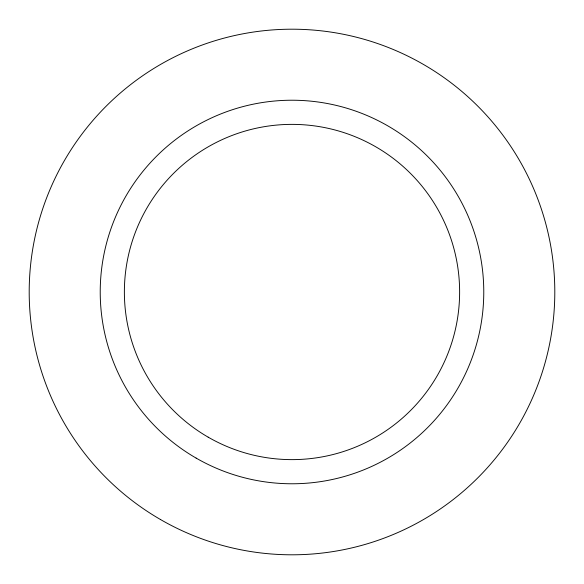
<?xml version="1.0" encoding="UTF-8"?>
<svg xmlns="http://www.w3.org/2000/svg" width="584" height="584" viewBox="0 0 584 584"><rect width="100%" height="100%" fill="white"/><g stroke="black" fill="none" stroke-linecap="round" stroke-linejoin="round"><path stroke-width="0.88" d="M208.189 437.168A167.623 167.623 0 0 0 459.623 292A167.623 167.623 0 0 0 208.189 146.832A167.623 167.623 0 0 0 208.189 437.168M196.114 458.082A191.771 191.771 0 0 0 483.771 292A191.771 191.771 0 0 0 196.114 125.918A191.771 191.771 0 0 0 196.114 458.082M160.6 519.592A262.8 262.8 0 0 0 554.8 292A262.8 262.8 0 0 0 160.6 64.408A262.8 262.8 0 0 0 160.6 519.592"/></g></svg>
